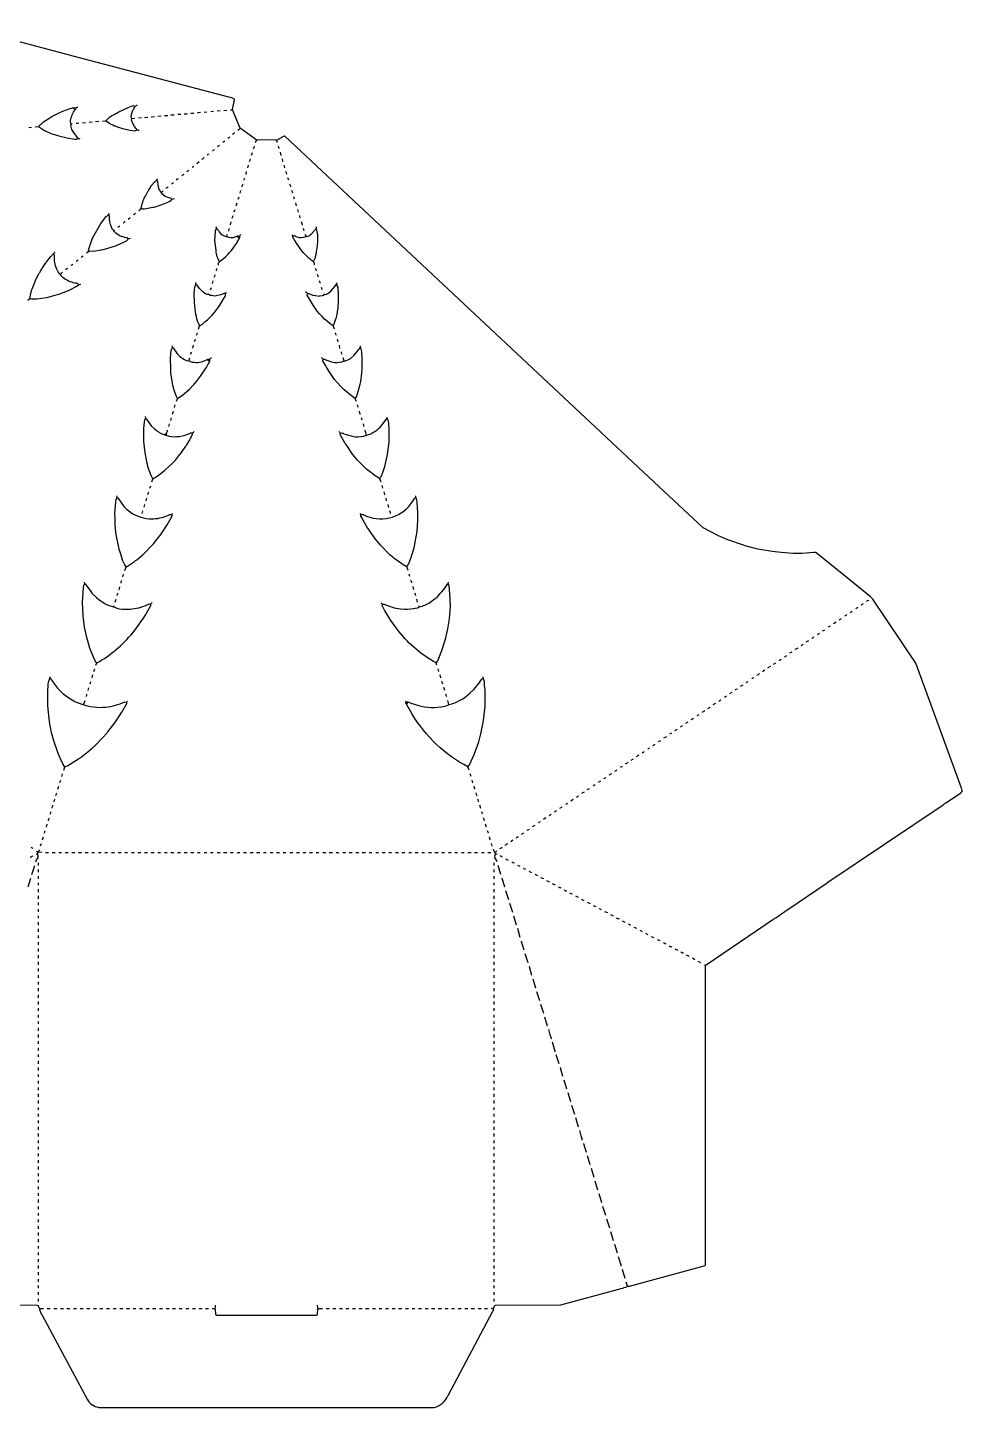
# Model space of a CAD drawing. Extents: x 613 to 5878, y 570 to 5504.
# Drawn here: x 2534 to 5878, y 570 to 5504 of the extents above; entities that cross this region are included whole.
import ezdxf

# ---------------------------------------------------------------- set-up
doc = ezdxf.new("R2010")
doc.units = 0
doc.layers.get('0').update_dxf_attribs({"linetype": 'CONTINUOUS'})

msp = doc.modelspace()

# ---------------------------------------------------------------- linework, layer by layer
at = {"color": 7, "linetype": 'CONTINUOUS'}
for points in [[(4955, 2153), (4957, 2151), (4959, 2151), (4961, 2153), (5200.1, 2314.8), (5204, 2317, -0.084647), (5210, 2321), (5243.1, 2343.8), (5244, 2344, -0.084647), (5250, 2348), (5394, 2446, 0.212214), (5397, 2448), (5809, 2725, -0.07442), (5819, 2732, -0.084647), (5825, 2736), (5872, 2768, 0.17008), (5878, 2775, -0.076612), (5874.3, 2784.1), (5800.3, 2987.1), (5711.6, 3230.8), (5557.230769, 3460.153846), (5549, 3469), (5490.195122, 3516.243902), (5354, 3627), (5347, 3627), (5305, 3623), (5272, 3623), (5229.044554, 3626.445545), (5197.06, 3630.42), (5146.076923, 3639.384615), (5137.088235, 3641.352941), (5101.1, 3651.3), (5095.1, 3653.3), (5038.9, 3672.8), (5005.1, 3687.2), (4949.9, 3714.8), (4793.232779, 3861.249406), (3454, 5116), (3451, 5116), (3431.1, 5104.8, 0.125445), (3426, 5101), (3420.989593, 5101.51086), (3356, 5103), (3355, 5102), (3352, 5102), (3346.795082, 5106.754098), (3306.82, 5134.76), (3294, 5144), (3293.8, 5144.9), (3267, 5210), (3267.2, 5210.9), (3274, 5246), (3274, 5248, 0.109576), (3253.911765, 5255.647059), (2737.088235, 5391.352941), (2310, 5504)], [(2573, 5150, -0.063168), (2584, 5161), (2591, 5167), (2613.1, 5181.8), (2620.1, 5185.8), (2649.1, 5200.7), (2659.9, 5205.2), (2686.088235, 5214.647059), (2691.9, 5216.3), (2697, 5218), (2708, 5217, -0.15463), (2713, 5220)], [(2690, 5159, -0.264304), (2687.58, 5172.06, -0.106865), (2702.8, 5210.1), (2703, 5211)], [(2701, 5212, 0.935553), (2706, 5217)], [(2801, 5170), (2813, 5171, -0.073557), (2833.9, 5188.2, 0.113019), (2838, 5191, 0.129316), (2843.1, 5193.8), (2857, 5202), (2892.9, 5218.2), (2911, 5225, -0.09294), (2916, 5223, 0.255024), (2925, 5228)], [(2933, 5135), (2928.846154, 5136.769231, 0.139352), (2925, 5138), (2915.769231, 5150.846154), (2908.3, 5163.1), (2905, 5173, -0.119352), (2906.8, 5178.1), (2907, 5179, -0.336053), (2904.58, 5188.06, -0.121393), (2917.647059, 5220.088235), (2918, 5223)], [(3023, 5189, -0.08251), (3035, 5190)], [(3046, 5191, -0.08251), (3058, 5192)], [(3141, 5200, 0.091428), (3152, 5201)], [(2561, 5149), (2573, 5150, 0.091895), (2633.1, 5120.3), (2644.911765, 5116.647059), (2675.076923, 5109.384615), (2702, 5105, 0.224494), (2715, 5108)], [(2722, 5105), (2715, 5108), (2698.769231, 5128.846154), (2692.3, 5140.1), (2688, 5154, -0.191863), (2690, 5159), (2693, 5161)], [(2707, 5162, 0.088179), (2717, 5163)], [(2813, 5171, 0.091363), (2865.9, 5145.7), (2872.9, 5143.7), (2901.06, 5137.42), (2916, 5135, 0.187947), (2925, 5138)], [(3213, 5078, -0.116805), (3220, 5083)], [(3267, 5123, 0.13177), (3274.1, 5127.8), (3275, 5128)], [(3427, 5093), (3426.3, 5095.1, -0.081399), (3425, 5101)], [(3157, 5033), (3158, 5034), (3160, 5035, -0.09902), (3165, 5039)], [(3176, 5048, -0.136482), (3183, 5053)], [(3195, 5064), (3197, 5065, -0.216752), (3202, 5068)], [(3328, 5025, 0.084895), (3331, 5035)], [(3342, 5071, 0.085094), (3345, 5080)], [(3435, 5070, -0.126966), (3431, 5080)], [(3461, 4980, 0.084719), (3458, 4990)], [(2940, 4857, -0.096716), (2954.8, 4901.1), (2965, 4920, 0.120666), (2967, 4924), (2969.2, 4926.9, -0.091407), (2996, 4960, -0.212214), (2998, 4963)], [(2996, 4960), (2996.2, 4959.1), (2998.541176, 4953.964706), (2999.458824, 4942.035294, 0.128258), (3007.769231, 4918.846154, 0.377154), (3012, 4915), (3012, 4913), (3018, 4907), (3026.153846, 4901.230769), (3028.1, 4900.3), (3045.846154, 4893.769231), (3050, 4891), (3054.088235, 4891.647059), (3059, 4893)], [(3029, 4929, -0.079131), (3037, 4935)], [(3066, 4959, -0.105075), (3073, 4964)], [(3301, 4935, -0.142815), (3305, 4945)], [(3475, 4935, 0.079147), (3472, 4944)], [(2931, 4850), (2936, 4854, -0.150174), (2940, 4857), (2941.9, 4856.7), (2943, 4856), (2952, 4856), (2981.911765, 4861.352941), (2985.911765, 4862.352941), (3014.9, 4871.3), (3033.1, 4878.8, 0.113532), (3051, 4891)], [(2753, 4705), (2752, 4708), (2754.647059, 4719.088235), (2755.7, 4723.1), (2766.2, 4750.9), (2771.8, 4762.1), (2790.2, 4794.9), (2795.8, 4803.1), (2815, 4828), (2816, 4829), (2823, 4836), (2824, 4836, -0.212214), (2826, 4839)], [(2902, 4750), (2894, 4749), (2888.1, 4752.2), (2880.911765, 4753.647059), (2862.9, 4759.8), (2860.9, 4760.8), (2849, 4769), (2842, 4776), (2842, 4778, -0.075372), (2833.2, 4790.1, -0.117276), (2826.524887, 4829.977376), (2824, 4836)], [(2912, 4834, -0.064525), (2919, 4840)], [(2876, 4806), (2877, 4806), (2879, 4808), (2880, 4809, 0.212214), (2883, 4811)], [(3216, 4655, -0.186273), (3219.7, 4666.1), (3220, 4668, -0.109231), (3208.405405, 4703.067568), (3207.594595, 4707.932432), (3205.470769, 4725.026154), (3204, 4743), (3205.615385, 4774.076923), (3206.384615, 4777.923077), (3209.8, 4784.1), (3210, 4785), (3208, 4792)], [(3510, 4822, -0.084895), (3507, 4832)], [(3556, 4668, 0.11484), (3566.615385, 4698.076923), (3567.384615, 4701.923077), (3570.533074, 4724.029183), (3572, 4740, 0.099489), (3567, 4785), (3567, 4791)], [(2744, 4699), (2753, 4705), (2756, 4704), (2776.053846, 4705.569231), (2782.946154, 4706.430769), (2803.911765, 4710.352941), (2817.088235, 4713.647059), (2851.9, 4725.3), (2878.1, 4736.8, 0.100158), (2895, 4749)], [(3210, 4785), (3211, 4785), (3212.245902, 4783.204918, -0.104959), (3219, 4774, 0.172079), (3244.1, 4756.7), (3246, 4757, 0.209082), (3275.911765, 4755.352941), (3287, 4759, -0.235337), (3293, 4759)], [(3220, 4668, 0.100585), (3274, 4723), (3284, 4737, -0.129316), (3286.8, 4742.1), (3289, 4746, 0.090711), (3292, 4752), (3293, 4754), (3293.352941, 4756.088235), (3293, 4759, -0.150937), (3297, 4764)], [(3560, 4656), (3559.647059, 4658.911765), (3556, 4668, -0.06304), (3540.804878, 4678.756098), (3519, 4700), (3515.243902, 4705.195122), (3511.243902, 4710.195122), (3490.8, 4739.9), (3486.2, 4748.1, 0.085479), (3483, 4753), (3483, 4757), (3484, 4758), (3480, 4763)], [(3484, 4758, -0.138784), (3488, 4760, 0.076612), (3497.1, 4756.3, 0.218873), (3530, 4757), (3531.9, 4756.7, 0.152953), (3547, 4765), (3548, 4765), (3562, 4781), (3563, 4782, -0.162278), (3567, 4785)], [(3530, 4757, 0.078207), (3527, 4764)], [(2542, 4535), (2543.384615, 4546.923077), (2549.3, 4567.9), (2550.7, 4572.1), (2564.8, 4606.1), (2574, 4624, 0.067868), (2579.2, 4632.9), (2584, 4640, -0.129316), (2586.8, 4645.1), (2598.8, 4663.1, -0.118981), (2601, 4666), (2601.8, 4667.1), (2617, 4686), (2619, 4688, 0.083767), (2623, 4693, -0.245916), (2627, 4695), (2628.2, 4696.9, -0.125445), (2632, 4702)], [(2717, 4585), (2707.932432, 4589.594595), (2703.067568, 4590.405405, -0.128744), (2659.82, 4610.76), (2659, 4611), (2650, 4620), (2650, 4622, -0.088883), (2637.8, 4639.9, -0.115054), (2629.523711, 4688.978351), (2627, 4695)], [(2725, 4683, -0.105075), (2732, 4688)], [(2670, 4638, -0.064525), (2677, 4644)], [(2689, 4654, -0.084647), (2695, 4658)], [(2707, 4669, -0.080376), (2714, 4673)], [(3567, 4634, 0.079147), (3564, 4643)], [(2650, 4622), (2655, 4626, -0.162278), (2659, 4629)], [(3145, 4426), (3149, 4437), (3148.2, 4439.1, -0.07334), (3137.352941, 4471.088235), (3135.615385, 4478.923077), (3131.554455, 4507.955446), (3130.538071, 4521.967005), (3130, 4553), (3132.445545, 4576.955446), (3134.2, 4581.9), (3136, 4586), (3136, 4592), (3135, 4593)], [(3202, 4611, -0.142815), (3206, 4621)], [(3627, 4437), (3627.8, 4439.1, 0.104044), (3645.458824, 4519.964706), (3646, 4521), (3645.461929, 4556.032995), (3644.538071, 4568.967005, 0.149338), (3640.230769, 4584.153846), (3640, 4585, -0.078333), (3641, 4593)], [(2534, 4529), (2542, 4535, 0.07877), (2566, 4534), (2601.923077, 4539.384615), (2632.1, 4546.7), (2648.9, 4552.3), (2679.9, 4564.2), (2686.9, 4567.2), (2710, 4579), (2717, 4585), (2724, 4587)], [(3149, 4437, 0.095681), (3216, 4504), (3221, 4511), (3235.8, 4535.1), (3239.8, 4542.1, 0.297546), (3241, 4552), (3240, 4553), (3236, 4553), (3228.1, 4549.7), (3225.1, 4548.7), (3212.95122, 4545.439024), (3204, 4544), (3197.95122, 4544.560976), (3190.04878, 4545.439024), (3187.2, 4546.4), (3182, 4549, -0.20504), (3161.846154, 4557.769231), (3148, 4571), (3139, 4584), (3137, 4586), (3136, 4586)], [(3631, 4426), (3627, 4437, -0.105932), (3554.769231, 4511.846154), (3551.230769, 4517.153846), (3534, 4547), (3535, 4552, 0.108984), (3528, 4559)], [(3535, 4552), (3536, 4553), (3540, 4553), (3550.9, 4548.7), (3553.9, 4547.7), (3563.04878, 4545.439024), (3577, 4544), (3578.04878, 4544.560976), (3588.9, 4546.3), (3594, 4549, 0.207006), (3611.1, 4555.8), (3619, 4562), (3633, 4578), (3638, 4585), (3640, 4585)], [(3138, 4404, 0.085094), (3141, 4413)], [(3639, 4403, -0.126966), (3635, 4413)], [(3066, 4168), (3070, 4178, -0.082373), (3052.352941, 4231.088235), (3050.594595, 4239.932432), (3046.554455, 4269.955446), (3045.538071, 4283.967005), (3045, 4323), (3047.615385, 4349.076923), (3049.2, 4354.9), (3052, 4360), (3051, 4366)], [(3052, 4360), (3054, 4359), (3070, 4336), (3077, 4329), (3082.195122, 4325.243902, 0.141633), (3110, 4312, 0.191307), (3161.9, 4311.3), (3180, 4318, -0.265564), (3185, 4318), (3191, 4324)], [(3124, 4358, 0.109251), (3127, 4368)], [(3131, 4381, 0.085094), (3134, 4390)], [(3585, 4324), (3591, 4318, -0.238079), (3600.1, 4316.3), (3603.9, 4314.8), (3621.076923, 4309.384615), (3633, 4307, 0.141438), (3666, 4312, 0.129468), (3686.1, 4319.8), (3687, 4320), (3701, 4332), (3702, 4333), (3711.8, 4344.1), (3723, 4359), (3724, 4360), (3725, 4366)], [(3658, 4336), (3657.3, 4339.1, -0.081399), (3656, 4345)], [(3706, 4178), (3710, 4184), (3713.7, 4195.1), (3716.3, 4202.9), (3723.352941, 4228.911765), (3725.384615, 4238.923077), (3729.541176, 4270.035294), (3731, 4283), (3730.461929, 4326.032995), (3729.538071, 4338.967005, 0.151625), (3724, 4360)], [(3070, 4178), (3089, 4191), (3111, 4210), (3129.2, 4228.9, 0.066958), (3185, 4311, 0.238115), (3185, 4318)], [(3710, 4167), (3706, 4178, -0.110693), (3612.769231, 4273.846154), (3590, 4312, -0.075203), (3591, 4318)], [(3717, 4145, -0.084895), (3714, 4155)], [(2978, 3880), (2982, 3891, -0.074548), (2960.352941, 3950.088235), (2959.647059, 3952.911765), (2953.594595, 3983.932432), (2949, 4024), (2949, 4069), (2951.445545, 4093.955446), (2953.2, 4100.9), (2956, 4106), (2955, 4113)], [(2956, 4106), (2957, 4106), (2959, 4104), (2976, 4080), (2987, 4069), (2992.195122, 4065.243902, 0.109294), (3027, 4047), (3028, 4046), (3030, 4046, 0.171363), (3104.9, 4049.3), (3118.06, 4054.58), (3123.94, 4055.42, 0.06565), (3129, 4060)], [(3653, 4054, -0.21554), (3664.9, 4051.7), (3672.9, 4048.7), (3690.923077, 4043.615385), (3705, 4041, 0.100653), (3746, 4046, 0.150714), (3801, 4082), (3820, 4107), (3821, 4111)], [(3794, 3891), (3795, 3893, 0.073073), (3804.3, 3912.9), (3811.7, 3935.1), (3820.384615, 3970.923077), (3821.405405, 3976.932432), (3827, 4022), (3827, 4071), (3825.538071, 4084.967005, 0.147707), (3820, 4107)], [(2982, 3891, 0.100284), (3084, 3985), (3100, 4007, -0.162817), (3103, 4012), (3111, 4026, 0.085719), (3115.2, 4032.9), (3124, 4049, 0.075203), (3123, 4055)], [(3030, 4046), (3031, 4053, 0.077675), (3034, 4064)], [(3737, 4077, 0.098611), (3734, 4087)], [(3746, 4046, 0.127456), (3740, 4065)], [(2881, 3563), (2886, 3576, -0.083184), (2872.3, 3604.1, -0.081904), (2846.522642, 3745.979245), (2846, 3765), (2849.439024, 3809.95122), (2850, 3817, 0.125537), (2854, 3824), (2853, 3830)], [(2854, 3824), (2856, 3823), (2878, 3792), (2889, 3781), (2894.195122, 3777.243902, 0.162343), (2967.955446, 3747.554455, 0.105607), (3029.9, 3757.3), (3039.9, 3761.3, -0.229346), (3050, 3763)], [(2957, 3812, 0.085094), (2960, 3821)], [(3727, 3762), (3730, 3764), (3743.1, 3758.3), (3746.1, 3757.3, 0.36804), (3912, 3811), (3918, 3820, 0.184026), (3920, 3823), (3922, 3824), (3923, 3830)], [(3890, 3576, 0.08061), (3897.2, 3587.9, 0.093808), (3929.473815, 3741.976309), (3930, 3770), (3928.526185, 3789.976309), (3927.544828, 3801.962069, 0.147433), (3922, 3824)], [(2886, 3576), (2887.9, 3576.3), (2916, 3595, -0.072465), (2924, 3601), (2941, 3615, -0.076982), (2947, 3620), (2984, 3658), (3010.2, 3691.9), (3035, 3729), (3035.2, 3729.9, -0.113019), (3038, 3734), (3050.2, 3757.9, 0.146131), (3050, 3763, -0.150174), (3053, 3767)], [(2943, 3766, 0.084895), (2946, 3776)], [(2950, 3789, 0.109251), (2953, 3799)], [(3832, 3767), (3831.3, 3770.1, -0.081399), (3830, 3776)], [(2781, 3232), (2779.230769, 3234.153846), (2774.2, 3242.1), (2760.3, 3275.1), (2756.7, 3284.9), (2745.352941, 3323.088235), (2737.615385, 3359.923077), (2732.458824, 3401.035294), (2730, 3450), (2733.445545, 3500.955446), (2733.58, 3502.06), (2735.2, 3509.9), (2736, 3511, 0.120666), (2738, 3515), (2737, 3521)], [(2738, 3515), (2739, 3515), (2759.245902, 3487.204918), (2763.754098, 3481.795082), (2779.804878, 3465.756098), (2788.18, 3459.24), (2807.1, 3446.2), (2810.9, 3443.8, 0.079596), (2841, 3433), (2843.1, 3432.2, 0.121054), (2882.964706, 3424.541176, 0.067623), (2907.967005, 3425.461929, 0.08671), (2968, 3443), (2973, 3442), (2979, 3448)], [(3803, 3442, -0.258465), (3813.9, 3439.8), (3815.1, 3439.3), (3840.911765, 3430.647059), (3844.911765, 3429.647059), (3868.032995, 3425.461929), (3882, 3424), (3893.035294, 3424.541176), (3904.964706, 3425.458824), (3928.1, 3429.7), (3935, 3433, 0.106228), (3973.1, 3448.8), (3992, 3462, 0.067449), (4036, 3514), (4038, 3515), (4039, 3521)], [(3908, 3518, 0.16775), (3904, 3528)], [(3915, 3495, 0.098611), (3912, 3505)], [(3995, 3232), (4000.8, 3240.1), (4013.7, 3270.1), (4017.3, 3279.9), (4030.352941, 3321.911765), (4037.384615, 3353.923077), (4042.560976, 3390.04878), (4046, 3435), (4044.458824, 3480.035294), (4041.594595, 3507.932432, 0.063422), (4038, 3515)], [(2854, 3473, -0.142815), (2858, 3483)], [(3922, 3473, 0.079147), (3919, 3482)], [(5535, 3452, -0.105975), (5543, 3457)], [(2778, 3224), (2781, 3232, 0.094995), (2910, 3340), (2918, 3350), (2951, 3396), (2956.2, 3404.9, -0.113019), (2959, 3409), (2959.2, 3409.9), (2974, 3437), (2974, 3441), (2973, 3442)], [(2841, 3433, -0.256569), (2843, 3437)], [(3998, 3224), (3995, 3232, -0.10279), (3862.756098, 3343.804878), (3859.243902, 3348.195122), (3833.24, 3384.18), (3813.2, 3417.1), (3810.8, 3420.9), (3802, 3437), (3803, 3442), (3798, 3447)], [(5457, 3400), (5462, 3403, -0.120666), (5466, 3405)], [(5516, 3440), (5519, 3442, 0.162817), (5524, 3445)], [(5437, 3386, -0.105975), (5445, 3391)], [(5319, 3307), (5324, 3310, -0.120666), (5328, 3312)], [(5339, 3320, -0.105975), (5347, 3325)], [(5280, 3281, 0.129316), (5285.1, 3283.8), (5290, 3286)], [(5182, 3215, 0.129316), (5187.1, 3217.8), (5192, 3220)], [(2663, 2849), (2667, 2860), (2665.230769, 2862.153846), (2660.2, 2871.1), (2659.8, 2871.9), (2646.3, 2900.1), (2641.3, 2912.1), (2627.3, 2954.1), (2619.615385, 2983.923077), (2612.42, 3021.06), (2610.58, 3033.94), (2606, 3079), (2606, 3134), (2607.464602, 3148.969027, -0.116703), (2613, 3178)], [(2612, 3182), (2613, 3181), (2613, 3178), (2614, 3178), (2625.230769, 3163.153846), (2626.769231, 3160.846154), (2641, 3142), (2660, 3123), (2681.18, 3107.24), (2699.1, 3096.2), (2701.9, 3094.8), (2731, 3083), (2734, 3084), (2738.9, 3080.8), (2756.923077, 3076.615385), (2770.946154, 3074.569231, 0.066099), (2812.967005, 3074.461929, 0.086048), (2881, 3093), (2888, 3092)], [(3888, 3093), (3891, 3094), (3908.1, 3087.3), (3909.9, 3086.7), (3936.911765, 3078.647059), (3952.932432, 3075.594595), (3977, 3073), (3990, 3073), (4011.946154, 3075.430769), (4013.067568, 3075.594595, 0.089431), (4040.1, 3082.8), (4041, 3083, 0.123665), (4116.1, 3123.8), (4130, 3137), (4148, 3159), (4158, 3173, 0.162278), (4161, 3177), (4163, 3178), (4164, 3182)], [(4109, 2860), (4114.8, 2868.1), (4131.7, 2905.1), (4135.2, 2913.9), (4147.352941, 2949.911765), (4155.352941, 2978.911765), (4163.405405, 3018.932432), (4164.42, 3025.94), (4170, 3077), (4170, 3136), (4168.535398, 3150.969027, 0.142411), (4163, 3178)], [(5125, 3176, -0.074103), (5132, 3180)], [(5143, 3188), (5147.9, 3191.2, 0.113019), (5152, 3194)], [(5163, 3202), (5166.1, 3203.8, 0.118981), (5169, 3206), (5171, 3206)], [(2743, 3112, 0.085094), (2746, 3121)], [(4034, 3111, -0.126966), (4030, 3121)], [(5065, 3135, -0.105975), (5073, 3140)], [(5084, 3149, 0.129316), (5089.1, 3151.8), (5094, 3154)], [(2667, 2860), (2677.9, 2865.2), (2715.9, 2889.2), (2726, 2896), (2762, 2925), (2778.9, 2940.2), (2802, 2964), (2817, 2981, 0.083767), (2821, 2986), (2846, 3018), (2871, 3056), (2888.2, 3086.9, 0.146131), (2888, 3092, -0.150174), (2891, 3096)], [(4113, 2849), (4109, 2860, -0.137399), (3909.769231, 3048.846154), (3908.230769, 3051.153846), (3889.4, 3084.2), (3889, 3086, -0.33389), (3888, 3093), (3885, 3096)], [(4947, 3056), (4951.1, 3058.8, 0.089283), (4956, 3062)], [(4967, 3069, -0.105975), (4975, 3074)], [(4908, 3030), (4911.1, 3031.8, 0.118981), (4914, 3034), (4916, 3034)], [(4831, 2978), (4834, 2980, 0.120666), (4838, 2982)], [(4849, 2990), (4854, 2993, -0.120666), (4858, 2995)], [(4869, 3003, -0.105975), (4877, 3008)], [(4752, 2924, -0.105975), (4760, 2929)], [(4771, 2937), (4773, 2938, -0.084647), (4779, 2942)], [(4655, 2859, -0.074103), (4662, 2863)], [(4673, 2871), (4677.9, 2874.2, 0.113019), (4682, 2877)], [(4712, 2898, 0.129316), (4717.1, 2900.8), (4722, 2903)], [(4614, 2832), (4618, 2834, -0.079147), (4624, 2837)], [(4634, 2845), (4637.1, 2846.8, 0.118981), (4640, 2849), (4642, 2849)], [(2621, 2713, 0.109251), (2624, 2723)], [(2628, 2736, 0.085094), (2631, 2745)], [(4477, 2739), (4481.9, 2742.2, 0.113019), (4486, 2745)], [(4497, 2752, -0.119797), (4505, 2757)], [(2608, 2668, -0.171859), (2612, 2678)], [(4161, 2691), (4160.3, 2694.1, -0.081399), (4159, 2700)], [(4168, 2668, 0.126706), (4164, 2678)], [(4399, 2686, -0.105975), (4407, 2691)], [(2594, 2623, -0.079147), (2597, 2632)], [(2601, 2645, -0.084719), (2604, 2655)], [(4340, 2647, 0.129316), (4345.1, 2649.8), (4350, 2652)], [(2554, 2568, -0.123682), (2546, 2572)], [(4223, 2568), (4226.1, 2569.8, 0.118981), (4229, 2572), (4231, 2572)], [(4242, 2581, 0.129316), (4247.1, 2583.8), (4252, 2586)], [(4282, 2607, -0.105975), (4290, 2612)], [(2543, 2538), (2545, 2538), (2547.1, 2539.8, -0.079845), (2553, 2542)], [(2563, 2521, -0.112462), (2570, 2534, 0.276668), (2568, 2549)], [(2564, 2549), (2568, 2549, 0.087559), (2573, 2555), (2576, 2565)], [(2584, 2554), (2573, 2555, -0.247737), (2565, 2559)], [(4213, 2521, 0.115328), (4206, 2534), (4205, 2543, 0.151606), (4208, 2549, -0.114173), (4205, 2555), (4203.230769, 2558.153846, -0.118437), (4200, 2565)], [(4205, 2555, 0.166175), (4212, 2560)], [(4233, 2538, -0.099319), (4224, 2542)], [(4275, 2516, -0.191402), (4266, 2520)], [(4337, 2482, -0.070776), (4328, 2487)], [(4422, 2438, -0.125315), (4412, 2442)], [(4443, 2427, -0.125315), (4433, 2431)], [(4483, 2405, -0.099319), (4474, 2409)], [(4525, 2382, -0.093395), (4516, 2387)], [(4587, 2349, -0.093395), (4578, 2354)], [(4651, 2316, -0.125315), (4641, 2320)], [(4692, 2294, -0.105517), (4683, 2298)], [(4839, 2216, -0.125315), (4829, 2220)], [(4860, 2205, -0.125315), (4850, 2209)], [(4901, 2183, -0.125315), (4891, 2187)], [(2334.002119, 936.497863), (2567.997881, 935.502137, -0.230783), (2573, 932, 0.18311), (2576, 922, 0.087344), (2585.8, 899.9), (2746.230769, 599.153846, 0.225033), (2788, 570), (3988, 570, 0.24325), (4037.2, 611.9), (4037.8, 613.1), (4198, 914), (4199, 915, 0.098065), (4200, 922), (4204, 933, -0.200881), (4208.002128, 935.502146), (4440.997872, 936.497854), (4656.9, 995.3, 0.066857), (4679.1, 1002.8), (4680, 1003), (4686.946154, 1003.430769), (4953.911765, 1076.352941, 0.160026), (4959, 1080), (4959, 2149), (4958, 2151)], [(4409, 1888, -0.069719), (4403.3, 1902.1), (4398, 1921)], [(4435, 1798), (4427.3, 1824.1, 0.105047), (4424, 1831)], [(4518, 1526, 0.082095), (4514.352941, 1541.088235), (4509, 1560)], [(3205, 935, -0.137217), (3203, 924), (3203.2, 923.1), (3204.531034, 919.972414), (3205.468966, 904.027586, 0.267298), (3209, 900), (3567, 900, 0.267298), (3570.531034, 904.027586), (3571.468966, 919.972414), (3573, 924, -0.129361), (3571.439024, 927.04878), (3571, 935)], [(4200, 922), (4196.9, 922.8, 0.138157), (4192, 924)]]:
    msp.add_lwpolyline(points, format="xyb", dxfattribs=at)
for points in [[(2699, 5214), (2699, 5218)], [(2930, 5181), (2941, 5182)], [(2952, 5183), (2964, 5184)], [(2976, 5185), (2988, 5186)], [(2999, 5187), (3011, 5188)], [(3071, 5194), (3082, 5194)], [(3094, 5196), (3104, 5196), (3105, 5197)], [(3118, 5198), (3127, 5198), (3128, 5199)], [(3165, 5202), (3175, 5203)], [(3189, 5204), (3199, 5205)], [(3212, 5206), (3223, 5207)], [(3236, 5208), (3246, 5209)], [(3259, 5210), (3267, 5210)], [(2538, 5147), (2548, 5148)], [(2730, 5164), (2741, 5165)], [(2754, 5166), (2765, 5167)], [(2777, 5168), (2788, 5169)], [(2907, 5179), (2917, 5180)], [(3286, 5137), (3294, 5144)], [(3232, 5094), (3239, 5099)], [(3250, 5109), (3257, 5113)], [(3349, 5093), (3353, 5102)], [(3335, 5048), (3338, 5057)], [(3441, 5047), (3438, 5058)], [(3447, 5024), (3445, 5035)], [(3103, 4990), (3110, 4994)], [(3122, 5005), (3128, 5009)], [(3139, 5018), (3147, 5025)], [(3315, 4979), (3317, 4989)], [(3322, 5003), (3324, 5012)], [(3454, 5003), (3452, 5012)], [(3048, 4945), (3055, 4950)], [(3085, 4975), (3092, 4980)], [(3308, 4958), (3310, 4966)], [(3468, 4958), (3465, 4967)], [(3012, 4915), (3018, 4920)], [(3287, 4890), (3290, 4899)], [(3294, 4912), (3297, 4922)], [(3482, 4912), (3479, 4922)], [(3489, 4890), (3486, 4899)], [(3273, 4845), (3276, 4854)], [(3280, 4867), (3283, 4877)], [(3496, 4867), (3493, 4877)], [(3503, 4844), (3500, 4854)], [(2856, 4790), (2864, 4795)], [(2893, 4819), (2900, 4825), (2901, 4825)], [(3253, 4776), (3255, 4786)], [(3259, 4799), (3262, 4809)], [(3266, 4822), (3269, 4832)], [(3516, 4798), (3516.5, 4799), (3514, 4809)], [(3523, 4777), (3521, 4786)], [(2842, 4778), (2846, 4780)], [(3246, 4757), (3248, 4764)], [(3209, 4634), (3211, 4642)], [(3195, 4589), (3198, 4598)], [(3574, 4611), (3571, 4621)], [(3581, 4589), (3578, 4598)], [(3182, 4549), (3182, 4551), (3183, 4552)], [(3188, 4566), (3191, 4575)], [(3241, 4552), (3245, 4557)], [(3588, 4566), (3585, 4575)], [(3594, 4549), (3594, 4551), (3593, 4552)], [(3118, 4336), (3120, 4345)], [(3645, 4380), (3642, 4390)], [(3651, 4357), (3649, 4368)], [(3110, 4312), (3114, 4323)], [(3180, 4314), (3180, 4318)], [(3185, 4311), (3183, 4311), (3182, 4312)], [(3666, 4312), (3662, 4323)], [(3059, 4145), (3062, 4155)], [(3046, 4099), (3048, 4109)], [(3052, 4122), (3055, 4132)], [(3723, 4121), (3723.5, 4122), (3721, 4132)], [(3730, 4100), (3728, 4109)], [(3039, 4077), (3041, 4087)], [(3798, 3879), (3794, 3891), (3792.2, 3891.4), (3783.153846, 3897.230769), (3780.846154, 3898.769231), (3746, 3925), (3714, 3957), (3696.243902, 3979.195122), (3672.8, 4012.9), (3670.230769, 4017.153846), (3652, 4049), (3653, 4054), (3647, 4060)], [(2971, 3857), (2974, 3866)], [(3805, 3857), (3802, 3867)], [(2964, 3834), (2967, 3844)], [(3811, 3833), (3811.5, 3834), (3809, 3844)], [(3818, 3812), (3816, 3821)], [(3895, 3563), (3890, 3576), (3888.2, 3576.4), (3874.153846, 3585.230769), (3871.846154, 3586.769231), (3844.204918, 3607.245902), (3838.795082, 3611.754098), (3831, 3618), (3796, 3653), (3785.245902, 3666.204918), (3778.24, 3675.18), (3752.769231, 3710.846154), (3747.769231, 3718.846154), (3728.2, 3753.1), (3727.8, 3753.9), (3726, 3757), (3726, 3761), (3727, 3762), (3723, 3767)], [(3826, 3788), (3823, 3799)], [(2861, 3494), (2863, 3504)], [(2868, 3517), (2870, 3527)], [(2874, 3540), (2877, 3550)], [(3901, 3541), (3899, 3550)], [(2847, 3450), (2850, 3460)], [(3929, 3450), (3926, 3460)], [(3935, 3433), (3935, 3435), (3934, 3436)], [(5476, 3413), (5484, 3417)], [(5497, 3427), (5504, 3431)], [(5399, 3361), (5406, 3365)], [(5417, 3373), (5426, 3379)], [(5359, 3334), (5367, 3338)], [(5378, 3347), (5386, 3351)], [(5241, 3254), (5249, 3259)], [(5261, 3268), (5269, 3272)], [(5301, 3295), (5308, 3299)], [(2771, 3202), (2774, 3211)], [(4005, 3202), (4002, 3211)], [(5202, 3228), (5210, 3233)], [(5222, 3241), (5223, 3242), (5230, 3246)], [(2757, 3157), (2760, 3166)], [(2764, 3179), (2767, 3189)], [(4012, 3179), (4009, 3189)], [(4019, 3156), (4016, 3166)], [(5104, 3162), (5112, 3166)], [(2750, 3134), (2753, 3143)], [(4026, 3134), (4023, 3144)], [(5027, 3110), (5034, 3114)], [(5046, 3123), (5054, 3128)], [(2734, 3084), (2739, 3098)], [(4041, 3083), (4037, 3098)], [(4986, 3083), (4996, 3088)], [(5006, 3096), (5014, 3100)], [(4889, 3017), (4897, 3021)], [(4929, 3044), (4936, 3048)], [(4810, 2964), (4820, 2969)], [(4732, 2911), (4740, 2916)], [(4791, 2951), (4799, 2955)], [(4693, 2885), (4701, 2889)], [(2649, 2804), (2652, 2813)], [(2656, 2826), (2659, 2836)], [(4120, 2826), (4117, 2836)], [(4127, 2803), (4124, 2813)], [(4595, 2819), (4603, 2823)], [(2635, 2758), (2638, 2768)], [(2642, 2781), (2645, 2791)], [(4134, 2781), (4131, 2791)], [(4140, 2757), (4140.5, 2758), (4138, 2768)], [(4516, 2766), (4526, 2771)], [(4536, 2779), (4544, 2783)], [(4557, 2793), (4564, 2797)], [(4576, 2806), (4584, 2811)], [(4147, 2736), (4145, 2745)], [(4155, 2712), (4152, 2723)], [(4438, 2713), (4446, 2717)], [(4459, 2727), (4466, 2731)], [(2615, 2691), (2617, 2700)], [(4361, 2661), (4368, 2665)], [(4379, 2673), (4388, 2679)], [(4419, 2700), (4427, 2704)], [(4175, 2645), (4172, 2655)], [(4182, 2623), (4179, 2632)], [(4301, 2620), (4309, 2625)], [(4321, 2634), (4329, 2638)], [(2580, 2578), (2583, 2587)], [(2587, 2600), (2590, 2610)], [(4189, 2600), (4186, 2610)], [(4196, 2577), (4193, 2587)], [(4262, 2594), (4270, 2599)], [(2572, 2533), (2570, 2534)], [(2573, 2508), (2573, 2517)], [(2598, 2554), (2608, 2554)], [(2621, 2554), (2632, 2554)], [(2645, 2554), (2655, 2554)], [(2668, 2554), (2679, 2554)], [(2692, 2554), (2702, 2554)], [(2716, 2554), (2726, 2554)], [(2739, 2554), (2750, 2554)], [(2763, 2554), (2773, 2554)], [(2787, 2554), (2797, 2554)], [(2810, 2554), (2820, 2554)], [(2834, 2554), (2844, 2554)], [(2857, 2554), (2868, 2554)], [(2881, 2554), (2891, 2554)], [(2905, 2554), (2915, 2554)], [(2928, 2554), (2939, 2554)], [(2952, 2554), (2962, 2554)], [(2976, 2554), (2986, 2554)], [(2999, 2554), (3009, 2554)], [(3023, 2554), (3033, 2554)], [(3046, 2554), (3057, 2554)], [(3070, 2554), (3080, 2554)], [(3094, 2554), (3104, 2554)], [(3117, 2554), (3128, 2554)], [(3141, 2554), (3151, 2554)], [(3165, 2554), (3175, 2554)], [(3188, 2554), (3198, 2554)], [(3212, 2554), (3222, 2554)], [(3235, 2554), (3246, 2554)], [(3259, 2554), (3269, 2554)], [(3283, 2554), (3293, 2554)], [(3306, 2554), (3317, 2554)], [(3330, 2554), (3340, 2554)], [(3353, 2554), (3364, 2554)], [(3377, 2554), (3387, 2554)], [(3401, 2554), (3411, 2554)], [(3424, 2554), (3435, 2554)], [(3448, 2554), (3458, 2554)], [(3472, 2554), (3482, 2554)], [(3495, 2554), (3506, 2554)], [(3519, 2554), (3529, 2554)], [(3542, 2554), (3553, 2554)], [(3566, 2554), (3576, 2554)], [(3590, 2554), (3600, 2554)], [(3613, 2554), (3624, 2554)], [(3637, 2554), (3647, 2554)], [(3661, 2554), (3671, 2554)], [(3684, 2554), (3695, 2554)], [(3708, 2554), (3718, 2554)], [(3731, 2554), (3742, 2554)], [(3755, 2554), (3765, 2554)], [(3779, 2554), (3789, 2554)], [(3802, 2554), (3813, 2554)], [(3826, 2554), (3836, 2554)], [(3850, 2554), (3860, 2554)], [(3873, 2554), (3883, 2554)], [(3897, 2554), (3907, 2554)], [(3920, 2554), (3931, 2554)], [(3944, 2554), (3954, 2554)], [(3968, 2554), (3978, 2554)], [(3991, 2554), (4002, 2554)], [(4015, 2554), (4025, 2554)], [(4039, 2554), (4049, 2554)], [(4062, 2554), (4072, 2554)], [(4086, 2554), (4096, 2554)], [(4109, 2554), (4120, 2554)], [(4133, 2554), (4143, 2554)], [(4157, 2554), (4167, 2554)], [(4180, 2554), (4191, 2554)], [(4203, 2508), (4203, 2517)], [(4204, 2532), (4206, 2534)], [(4208, 2549), (4213, 2549)], [(4254, 2526), (4245, 2531)], [(2549, 2476), (2559, 2508)], [(2573, 2484), (2573, 2494)], [(2573, 2460), (2573, 2470)], [(4203, 2484), (4203, 2494)], [(4203, 2460), (4203, 2470)], [(4227, 2475), (4217, 2508)], [(4296, 2504), (4287, 2508)], [(4316, 2493), (4308, 2497)], [(4359, 2471), (4349, 2475)], [(2535, 2431), (2545, 2462)], [(2573, 2437), (2573, 2446)], [(2573, 2413), (2573, 2423)], [(4203, 2437), (4203, 2446)], [(4203, 2413), (4203, 2423)], [(4241, 2430), (4231, 2463)], [(4380, 2460), (4370, 2464)], [(4401, 2449), (4398.088235, 2449.352941), (4391, 2453)], [(4463, 2416), (4460.088235, 2416.352941), (4453, 2420)], [(2573, 2389), (2573, 2399)], [(2573, 2366), (2573, 2376)], [(4203, 2389), (4203, 2399)], [(4203, 2366), (4203, 2376)], [(4255, 2385), (4245, 2417)], [(4269, 2340), (4259, 2372)], [(4504, 2393), (4495, 2398)], [(4547, 2371), (4537, 2375)], [(2573, 2342), (2573, 2352)], [(2573, 2319), (2573, 2328)], [(4203, 2342), (4203, 2352)], [(4203, 2319), (4203, 2328)], [(4283, 2294), (4273, 2327)], [(4568, 2360), (4558, 2364)], [(4609, 2338), (4599, 2342)], [(4630, 2327), (4620, 2331)], [(2573, 2295), (2573, 2305)], [(2573, 2271), (2573, 2281)], [(4203, 2295), (4203, 2305)], [(4203, 2271), (4203, 2281)], [(4296, 2250), (4287, 2282)], [(4671, 2304), (4662, 2309)], [(4713, 2282), (4704, 2286)], [(4733, 2271), (4725, 2275)], [(2573, 2248), (2573, 2257)], [(2573, 2224), (2573, 2234)], [(4203, 2248), (4203, 2257)], [(4203, 2224), (4203, 2234)], [(4310, 2205), (4300.7, 2235.9), (4300, 2237)], [(4754, 2260), (4745, 2265)], [(4775, 2249), (4766, 2253)], [(4797, 2238), (4787, 2242)], [(4818, 2227), (4815.088235, 2227.352941), (4808, 2231)], [(2573, 2200), (2573, 2210)], [(2573, 2177), (2573, 2187)], [(4203, 2200), (4203, 2210)], [(4203, 2177), (4203, 2187)], [(4324, 2160), (4314, 2192)], [(4880, 2194), (4877.088235, 2194.352941), (4870, 2198)], [(4921, 2171), (4912, 2176)], [(2573, 2153), (2573, 2163)], [(2573, 2130), (2573, 2139)], [(4203, 2153), (4203, 2163)], [(4203, 2130), (4203, 2139)], [(4338, 2114), (4328.7, 2144.9), (4328, 2146)], [(4942, 2160), (4933, 2165)], [(2573, 2106), (2573, 2116)], [(2573, 2082), (2573, 2092)], [(4203, 2106), (4203, 2116)], [(4203, 2082), (4203, 2092)], [(4352, 2069), (4342, 2101)], [(2573, 2059), (2573, 2069)], [(2573, 2035), (2573, 2045)], [(4203, 2059), (4203, 2069)], [(4203, 2035), (4203, 2045)], [(4366, 2024), (4356, 2056)], [(2573, 2011), (2573, 2021)], [(2573, 1988), (2573, 1998)], [(2573, 1964), (2573, 1974)], [(4203, 2011), (4203, 2021)], [(4203, 1988), (4203, 1998)], [(4203, 1964), (4203, 1974)], [(4380, 1978), (4370, 2011)], [(2573, 1941), (2573, 1950)], [(2573, 1917), (2573, 1927)], [(4203, 1941), (4203, 1950)], [(4203, 1917), (4203, 1927)], [(4394, 1933), (4384, 1966)], [(2573, 1893), (2573, 1903)], [(2573, 1870), (2573, 1880)], [(4203, 1893), (4203, 1903)], [(4203, 1870), (4203, 1880)], [(4421, 1842), (4421.5, 1843), (4412, 1876)], [(2573, 1846), (2573, 1856)], [(2573, 1823), (2573, 1832)], [(4203, 1846), (4203, 1856)], [(4203, 1823), (4203, 1832)], [(2573, 1799), (2573, 1809)], [(2573, 1775), (2573, 1785)], [(4203, 1799), (4203, 1809)], [(4203, 1775), (4203, 1785)], [(4449, 1753), (4439.7, 1783.9), (4439, 1785)], [(2573, 1752), (2573, 1761)], [(2573, 1728), (2573, 1738)], [(4203, 1752), (4203, 1761)], [(4203, 1728), (4203, 1738)], [(4463, 1708), (4453, 1740)], [(2573, 1704), (2573, 1714)], [(2573, 1681), (2573, 1691)], [(4203, 1704), (4203, 1714)], [(4203, 1681), (4203, 1691)], [(4477, 1663), (4467, 1695)], [(2573, 1657), (2573, 1667)], [(2573, 1634), (2573, 1643)], [(4203, 1657), (4203, 1667)], [(4203, 1634), (4203, 1643)], [(4491, 1617), (4481, 1650)], [(2573, 1610), (2573, 1620)], [(2573, 1586), (2573, 1596)], [(4203, 1610), (4203, 1620)], [(4203, 1586), (4203, 1596)], [(4505, 1572), (4495, 1605)], [(2573, 1563), (2573, 1573)], [(2573, 1539), (2573, 1549)], [(4203, 1563), (4203, 1573)], [(4203, 1539), (4203, 1549)], [(2573, 1515), (2573, 1525)], [(2573, 1492), (2573, 1502)], [(4203, 1515), (4203, 1525)], [(4203, 1492), (4203, 1502)], [(4533, 1482), (4523.3, 1512.1), (4523, 1514)], [(2573, 1468), (2573, 1478)], [(2573, 1445), (2573, 1454)], [(2573, 1421), (2573, 1431)], [(4203, 1468), (4203, 1478)], [(4203, 1445), (4203, 1454)], [(4203, 1421), (4203, 1431)], [(4546, 1437), (4537, 1469)], [(2573, 1397), (2573, 1407)], [(2573, 1374), (2573, 1384)], [(4203, 1397), (4203, 1407)], [(4203, 1374), (4203, 1384)], [(4560, 1392), (4551, 1424)], [(2573, 1350), (2573, 1360)], [(2573, 1327), (2573, 1336)], [(4203, 1350), (4203, 1360)], [(4203, 1327), (4203, 1336)], [(4574, 1347), (4564, 1379)], [(4588, 1302), (4578, 1334)], [(2573, 1303), (2573, 1313)], [(2573, 1279), (2573, 1289)], [(4203, 1303), (4203, 1313)], [(4203, 1279), (4203, 1289)], [(4602, 1256), (4592, 1289)], [(2573, 1256), (2573, 1265)], [(2573, 1232), (2573, 1242)], [(4203, 1256), (4203, 1265)], [(4203, 1232), (4203, 1242)], [(4616, 1211), (4606, 1243)], [(2573, 1208), (2573, 1218)], [(2573, 1185), (2573, 1195)], [(4203, 1208), (4203, 1218)], [(4203, 1185), (4203, 1195)], [(4630, 1166), (4620, 1198)], [(2573, 1161), (2573, 1171)], [(2573, 1138), (2573, 1147)], [(4203, 1161), (4203, 1171)], [(4203, 1138), (4203, 1147)], [(4644, 1121), (4634, 1153)], [(2573, 1114), (2573, 1124)], [(2573, 1090), (2573, 1100)], [(4203, 1114), (4203, 1124)], [(4203, 1090), (4203, 1100)], [(4658, 1075), (4648, 1108)], [(2573, 1067), (2573, 1077)], [(2573, 1043), (2573, 1053)], [(4203, 1067), (4203, 1077)], [(4203, 1043), (4203, 1053)], [(4671, 1031), (4662, 1063)], [(2573, 1019), (2573, 1029)], [(2573, 996), (2573, 1006)], [(4203, 1019), (4203, 1029)], [(4203, 996), (4203, 1006)], [(4680, 1003), (4675, 1018)], [(2573, 972), (2573, 982)], [(2573, 949), (2573, 958)], [(4203, 972), (4203, 982)], [(4203, 949), (4203, 958)], [(2576, 922), (2577.9, 922.3), (2581.040984, 923.54918), (2591, 924)], [(2603, 924), (2614, 924)], [(2627, 924), (2638, 924)], [(2651, 924), (2662, 924)], [(2674, 924), (2685, 924)], [(2698, 924), (2709, 924)], [(2722, 924), (2732, 924)], [(2745, 924), (2756, 924)], [(2769, 924), (2780, 924)], [(2792, 924), (2803, 924)], [(2816, 924), (2827, 924)], [(2840, 924), (2851, 924)], [(2863, 924), (2874, 924)], [(2887, 924), (2898, 924)], [(2911, 924), (2921, 924)], [(2934, 924), (2945, 924)], [(2958, 924), (2969, 924)], [(2981, 924), (2992, 924)], [(3005, 924), (3016, 924)], [(3029, 924), (3040, 924)], [(3052, 924), (3063, 924)], [(3076, 924), (3087, 924)], [(3100, 924), (3110, 924)], [(3123, 924), (3134, 924)], [(3147, 924), (3158, 924)], [(3170, 924), (3181, 924)], [(3194, 924), (3203, 924)], [(3573, 924), (3589, 924)], [(3602, 924), (3612, 924)], [(3625, 924), (3636, 924)], [(3649, 924), (3660, 924)], [(3672, 924), (3683, 924)], [(3696, 924), (3707, 924)], [(3720, 924), (3730, 924)], [(3743, 924), (3754, 924)], [(3767, 924), (3778, 924)], [(3791, 924), (3801, 924)], [(3814, 924), (3825, 924)], [(3838, 924), (3849, 924)], [(3861, 924), (3872, 924)], [(3885, 924), (3896, 924)], [(3909, 924), (3919, 924)], [(3932, 924), (3943, 924)], [(3956, 924), (3967, 924)], [(3979, 924), (3990, 924)], [(4003, 924), (4014, 924)], [(4027, 924), (4038, 924)], [(4050, 924), (4061, 924)], [(4074, 924), (4085, 924)], [(4098, 924), (4108, 924)], [(4121, 924), (4132, 924)], [(4145, 924), (4156, 924)], [(4168, 924), (4179, 924)]]:
    msp.add_lwpolyline(points, dxfattribs=at)
at = {"color": 253, "linetype": 'CONTINUOUS'}
for points in [[(2701, 5212), (2699, 5214)], [(3182, 4312), (3180, 4314)]]:
    msp.add_lwpolyline(points, dxfattribs=at)
at = {"color": 119, "linetype": 'CONTINUOUS'}
msp.add_lwpolyline([(3292, 4752, -0.626004), (3287, 4759)], format="xyb", dxfattribs=at)
at = {"color": 117, "linetype": 'CONTINUOUS'}
msp.add_lwpolyline([(3027, 4047, -0.543756), (3031, 4053)], format="xyb", dxfattribs=at)
at = {"color": 250, "linetype": 'CONTINUOUS'}
msp.add_lwpolyline([(3889, 3086, 0.390389), (3894, 3093)], format="xyb", dxfattribs=at)

doc.saveas('drawing.dxf')
